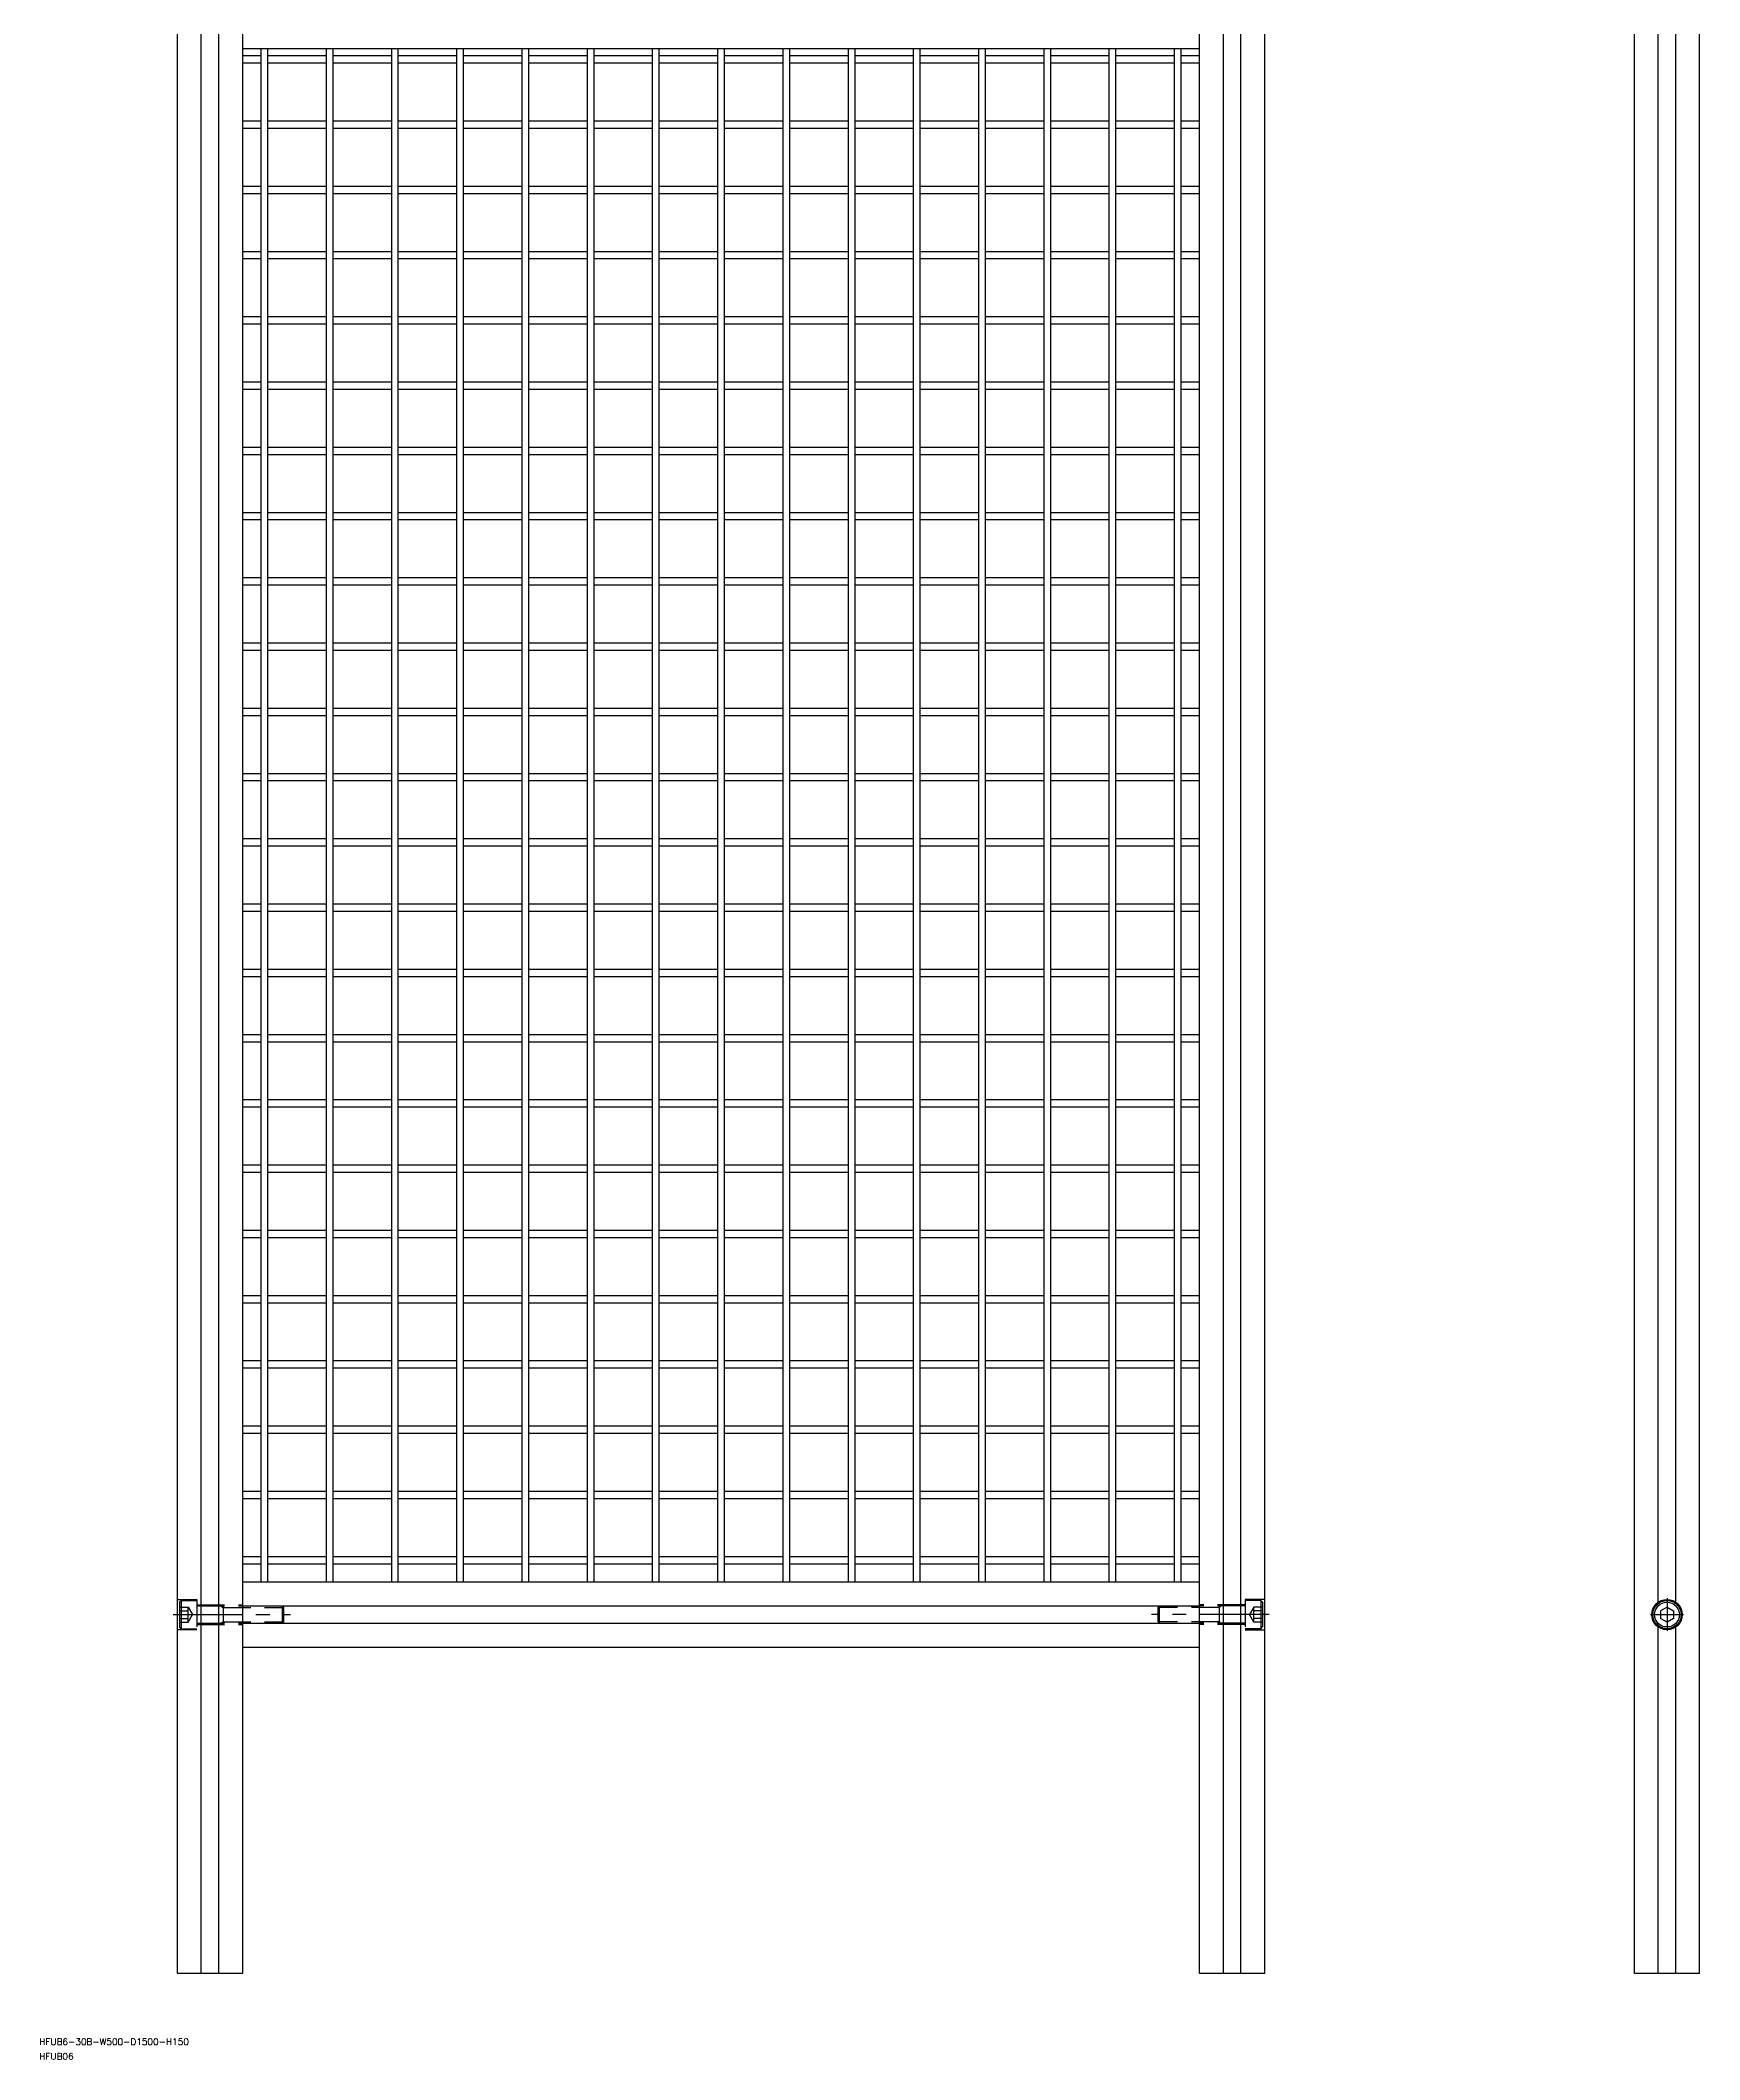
# Model space of a CAD drawing. Extents: x -63 to 700, y -40 to 1650.
# Drawn here: x -63 to 700, y -40 to 889 of the extents above; entities that cross this region are included whole.
import ezdxf

# ---------------------------------------------------------------- set-up
doc = ezdxf.new("R2010")
doc.units = 0
doc.linetypes.add('CENTER', pattern=[50.8, 31.75, -6.35, 6.35, -6.35])
doc.linetypes.add('DASHED', pattern=[19.05, 12.7, -6.35])
doc.layers.get('0').update_dxf_attribs({"linetype": 'CONTINUOUS'})
doc.layers.add('CENTER', color=1, linetype='CENTER')
doc.styles.get("Standard").update_dxf_attribs({"font": 'txt.shx', "height": 3, "bigfont": 'bigfont.shx'})

# ---------------------------------------------------------------- blocks, each defined once
blk = doc.blocks.new('*U2')
at = {"color": 7, "linetype": 'CONTINUOUS'}
blk.add_text('HFUB6-30B-W500-D1500-H150', height=3, dxfattribs=at).set_placement((-63.52, -32.87))
blk = doc.blocks.new('*U3')
at = {"color": 7, "linetype": 'CONTINUOUS'}
blk.add_text('HFUB06', height=3, dxfattribs=at).set_placement((-63.52, -39.6))

msp = doc.modelspace()

# ---------------------------------------------------------------- linework, layer by layer
at = {"color": 7, "linetype": 'CONTINUOUS'}
for p, q in [((0, 0), (0, 1650)), ((11, 0), (11, 1650)), ((19, 0), (19, 1650)), ((30, 1650), (30, 0)), ((470, 0), (470, 1650)), ((481, 0), (481, 1650)), ((489, 0), (489, 1650)), ((500, 0), (500, 1650)), ((670, 0), (670, 1650)), ((700, 0), (700, 1650)), ((30, 915), (30, 885)), ((681, 170.74), (681, 894.26)), ((689, 170.74), (689, 894.26)), ((30, 885), (470, 885)), ((38.4, 885), (38.4, 180)), ((41.6, 180), (41.6, 885)), ((68.4, 885), (68.4, 180)), ((71.6, 180), (71.6, 885)), ((98.4, 885), (98.4, 180)), ((101.6, 180), (101.6, 885)), ((128.4, 885), (128.4, 180)), ((131.6, 180), (131.6, 885)), ((158.4, 885), (158.4, 180)), ((161.6, 180), (161.6, 885)), ((188.4, 885), (188.4, 180)), ((191.6, 180), (191.6, 885)), ((218.4, 885), (218.4, 180)), ((221.6, 180), (221.6, 885)), ((248.4, 885), (248.4, 180)), ((251.6, 180), (251.6, 885)), ((278.4, 885), (278.4, 180)), ((281.6, 180), (281.6, 885)), ((308.4, 885), (308.4, 180)), ((311.6, 180), (311.6, 885)), ((338.4, 885), (338.4, 180)), ((341.6, 180), (341.6, 885)), ((368.4, 885), (368.4, 180)), ((371.6, 180), (371.6, 885)), ((398.4, 885), (398.4, 180)), ((401.6, 180), (401.6, 885)), ((428.4, 885), (428.4, 180)), ((431.6, 180), (431.6, 885)), ((458.4, 885), (458.4, 180)), ((461.6, 180), (461.6, 885)), ((38.4, 881.6), (30, 881.6)), ((30, 881.6), (30, 878.4)), ((30, 878.4), (38.4, 878.4)), ((68.4, 881.6), (41.6, 881.6)), ((41.6, 878.4), (68.4, 878.4)), ((98.4, 881.6), (71.6, 881.6)), ((71.6, 878.4), (98.4, 878.4)), ((128.4, 881.6), (101.6, 881.6)), ((101.6, 878.4), (128.4, 878.4)), ((158.4, 881.6), (131.6, 881.6)), ((131.6, 878.4), (158.4, 878.4)), ((188.4, 881.6), (161.6, 881.6)), ((161.6, 878.4), (188.4, 878.4)), ((218.4, 881.6), (191.6, 881.6)), ((191.6, 878.4), (218.4, 878.4)), ((248.4, 881.6), (221.6, 881.6)), ((221.6, 878.4), (248.4, 878.4)), ((278.4, 881.6), (251.6, 881.6)), ((251.6, 878.4), (278.4, 878.4)), ((308.4, 881.6), (281.6, 881.6)), ((281.6, 878.4), (308.4, 878.4)), ((338.4, 881.6), (311.6, 881.6)), ((311.6, 878.4), (338.4, 878.4)), ((368.4, 881.6), (341.6, 881.6)), ((341.6, 878.4), (368.4, 878.4)), ((398.4, 881.6), (371.6, 881.6)), ((371.6, 878.4), (398.4, 878.4)), ((428.4, 881.6), (401.6, 881.6)), ((401.6, 878.4), (428.4, 878.4)), ((458.4, 881.6), (431.6, 881.6)), ((431.6, 878.4), (458.4, 878.4)), ((470, 881.6), (461.6, 881.6)), ((461.6, 878.4), (470, 878.4)), ((38.4, 851.6), (30, 851.6)), ((30, 851.6), (30, 848.4)), ((30, 848.4), (38.4, 848.4)), ((68.4, 851.6), (41.6, 851.6)), ((41.6, 848.4), (68.4, 848.4)), ((98.4, 851.6), (71.6, 851.6)), ((71.6, 848.4), (98.4, 848.4)), ((128.4, 851.6), (101.6, 851.6)), ((101.6, 848.4), (128.4, 848.4)), ((158.4, 851.6), (131.6, 851.6)), ((131.6, 848.4), (158.4, 848.4)), ((188.4, 851.6), (161.6, 851.6)), ((161.6, 848.4), (188.4, 848.4)), ((218.4, 851.6), (191.6, 851.6)), ((191.6, 848.4), (218.4, 848.4)), ((248.4, 851.6), (221.6, 851.6)), ((221.6, 848.4), (248.4, 848.4)), ((278.4, 851.6), (251.6, 851.6)), ((251.6, 848.4), (278.4, 848.4)), ((308.4, 851.6), (281.6, 851.6)), ((281.6, 848.4), (308.4, 848.4)), ((338.4, 851.6), (311.6, 851.6)), ((311.6, 848.4), (338.4, 848.4)), ((368.4, 851.6), (341.6, 851.6)), ((341.6, 848.4), (368.4, 848.4)), ((398.4, 851.6), (371.6, 851.6)), ((371.6, 848.4), (398.4, 848.4)), ((428.4, 851.6), (401.6, 851.6)), ((401.6, 848.4), (428.4, 848.4)), ((458.4, 851.6), (431.6, 851.6)), ((431.6, 848.4), (458.4, 848.4)), ((470, 851.6), (461.6, 851.6)), ((461.6, 848.4), (470, 848.4)), ((38.4, 821.6), (30, 821.6)), ((30, 821.6), (30, 818.4)), ((30, 818.4), (38.4, 818.4)), ((68.4, 821.6), (41.6, 821.6)), ((41.6, 818.4), (68.4, 818.4)), ((98.4, 821.6), (71.6, 821.6)), ((71.6, 818.4), (98.4, 818.4)), ((128.4, 821.6), (101.6, 821.6)), ((101.6, 818.4), (128.4, 818.4)), ((158.4, 821.6), (131.6, 821.6)), ((131.6, 818.4), (158.4, 818.4)), ((188.4, 821.6), (161.6, 821.6)), ((161.6, 818.4), (188.4, 818.4)), ((218.4, 821.6), (191.6, 821.6)), ((191.6, 818.4), (218.4, 818.4)), ((248.4, 821.6), (221.6, 821.6)), ((221.6, 818.4), (248.4, 818.4)), ((278.4, 821.6), (251.6, 821.6)), ((251.6, 818.4), (278.4, 818.4)), ((308.4, 821.6), (281.6, 821.6)), ((281.6, 818.4), (308.4, 818.4)), ((338.4, 821.6), (311.6, 821.6)), ((311.6, 818.4), (338.4, 818.4)), ((368.4, 821.6), (341.6, 821.6)), ((341.6, 818.4), (368.4, 818.4)), ((398.4, 821.6), (371.6, 821.6)), ((371.6, 818.4), (398.4, 818.4)), ((428.4, 821.6), (401.6, 821.6)), ((401.6, 818.4), (428.4, 818.4)), ((458.4, 821.6), (431.6, 821.6)), ((431.6, 818.4), (458.4, 818.4)), ((470, 821.6), (461.6, 821.6)), ((461.6, 818.4), (470, 818.4)), ((38.4, 791.6), (30, 791.6)), ((30, 791.6), (30, 788.4)), ((68.4, 791.6), (41.6, 791.6)), ((98.4, 791.6), (71.6, 791.6)), ((128.4, 791.6), (101.6, 791.6)), ((158.4, 791.6), (131.6, 791.6)), ((188.4, 791.6), (161.6, 791.6)), ((218.4, 791.6), (191.6, 791.6)), ((248.4, 791.6), (221.6, 791.6)), ((278.4, 791.6), (251.6, 791.6)), ((308.4, 791.6), (281.6, 791.6)), ((338.4, 791.6), (311.6, 791.6)), ((368.4, 791.6), (341.6, 791.6)), ((398.4, 791.6), (371.6, 791.6)), ((428.4, 791.6), (401.6, 791.6)), ((458.4, 791.6), (431.6, 791.6)), ((470, 791.6), (461.6, 791.6)), ((30, 788.4), (38.4, 788.4)), ((41.6, 788.4), (68.4, 788.4)), ((71.6, 788.4), (98.4, 788.4)), ((101.6, 788.4), (128.4, 788.4)), ((131.6, 788.4), (158.4, 788.4)), ((161.6, 788.4), (188.4, 788.4)), ((191.6, 788.4), (218.4, 788.4)), ((221.6, 788.4), (248.4, 788.4)), ((251.6, 788.4), (278.4, 788.4)), ((281.6, 788.4), (308.4, 788.4)), ((311.6, 788.4), (338.4, 788.4)), ((341.6, 788.4), (368.4, 788.4)), ((371.6, 788.4), (398.4, 788.4)), ((401.6, 788.4), (428.4, 788.4)), ((431.6, 788.4), (458.4, 788.4)), ((461.6, 788.4), (470, 788.4)), ((38.4, 761.6), (30, 761.6)), ((30, 761.6), (30, 758.4)), ((68.4, 761.6), (41.6, 761.6)), ((98.4, 761.6), (71.6, 761.6)), ((128.4, 761.6), (101.6, 761.6)), ((158.4, 761.6), (131.6, 761.6)), ((188.4, 761.6), (161.6, 761.6)), ((218.4, 761.6), (191.6, 761.6)), ((248.4, 761.6), (221.6, 761.6)), ((278.4, 761.6), (251.6, 761.6)), ((308.4, 761.6), (281.6, 761.6)), ((338.4, 761.6), (311.6, 761.6)), ((368.4, 761.6), (341.6, 761.6)), ((398.4, 761.6), (371.6, 761.6)), ((428.4, 761.6), (401.6, 761.6)), ((458.4, 761.6), (431.6, 761.6)), ((470, 761.6), (461.6, 761.6)), ((30, 758.4), (38.4, 758.4)), ((41.6, 758.4), (68.4, 758.4)), ((71.6, 758.4), (98.4, 758.4)), ((101.6, 758.4), (128.4, 758.4)), ((131.6, 758.4), (158.4, 758.4)), ((161.6, 758.4), (188.4, 758.4)), ((191.6, 758.4), (218.4, 758.4)), ((221.6, 758.4), (248.4, 758.4)), ((251.6, 758.4), (278.4, 758.4)), ((281.6, 758.4), (308.4, 758.4)), ((311.6, 758.4), (338.4, 758.4)), ((341.6, 758.4), (368.4, 758.4)), ((371.6, 758.4), (398.4, 758.4)), ((401.6, 758.4), (428.4, 758.4)), ((431.6, 758.4), (458.4, 758.4)), ((461.6, 758.4), (470, 758.4)), ((38.4, 731.6), (30, 731.6)), ((30, 731.6), (30, 728.4)), ((30, 728.4), (38.4, 728.4)), ((68.4, 731.6), (41.6, 731.6)), ((41.6, 728.4), (68.4, 728.4)), ((98.4, 731.6), (71.6, 731.6)), ((71.6, 728.4), (98.4, 728.4)), ((128.4, 731.6), (101.6, 731.6)), ((101.6, 728.4), (128.4, 728.4)), ((158.4, 731.6), (131.6, 731.6)), ((131.6, 728.4), (158.4, 728.4)), ((188.4, 731.6), (161.6, 731.6)), ((161.6, 728.4), (188.4, 728.4)), ((218.4, 731.6), (191.6, 731.6)), ((191.6, 728.4), (218.4, 728.4)), ((248.4, 731.6), (221.6, 731.6)), ((221.6, 728.4), (248.4, 728.4)), ((278.4, 731.6), (251.6, 731.6)), ((251.6, 728.4), (278.4, 728.4)), ((308.4, 731.6), (281.6, 731.6)), ((281.6, 728.4), (308.4, 728.4)), ((338.4, 731.6), (311.6, 731.6)), ((311.6, 728.4), (338.4, 728.4)), ((368.4, 731.6), (341.6, 731.6)), ((341.6, 728.4), (368.4, 728.4)), ((398.4, 731.6), (371.6, 731.6)), ((371.6, 728.4), (398.4, 728.4)), ((428.4, 731.6), (401.6, 731.6)), ((401.6, 728.4), (428.4, 728.4)), ((458.4, 731.6), (431.6, 731.6)), ((431.6, 728.4), (458.4, 728.4)), ((470, 731.6), (461.6, 731.6)), ((461.6, 728.4), (470, 728.4)), ((38.4, 701.6), (30, 701.6)), ((30, 701.6), (30, 698.4)), ((30, 698.4), (38.4, 698.4)), ((68.4, 701.6), (41.6, 701.6)), ((41.6, 698.4), (68.4, 698.4)), ((98.4, 701.6), (71.6, 701.6)), ((71.6, 698.4), (98.4, 698.4)), ((128.4, 701.6), (101.6, 701.6)), ((101.6, 698.4), (128.4, 698.4)), ((158.4, 701.6), (131.6, 701.6)), ((131.6, 698.4), (158.4, 698.4)), ((188.4, 701.6), (161.6, 701.6)), ((161.6, 698.4), (188.4, 698.4)), ((218.4, 701.6), (191.6, 701.6)), ((191.6, 698.4), (218.4, 698.4)), ((248.4, 701.6), (221.6, 701.6)), ((221.6, 698.4), (248.4, 698.4)), ((278.4, 701.6), (251.6, 701.6)), ((251.6, 698.4), (278.4, 698.4)), ((308.4, 701.6), (281.6, 701.6)), ((281.6, 698.4), (308.4, 698.4)), ((338.4, 701.6), (311.6, 701.6)), ((311.6, 698.4), (338.4, 698.4)), ((368.4, 701.6), (341.6, 701.6)), ((341.6, 698.4), (368.4, 698.4)), ((398.4, 701.6), (371.6, 701.6)), ((371.6, 698.4), (398.4, 698.4)), ((428.4, 701.6), (401.6, 701.6)), ((401.6, 698.4), (428.4, 698.4)), ((458.4, 701.6), (431.6, 701.6)), ((431.6, 698.4), (458.4, 698.4)), ((470, 701.6), (461.6, 701.6)), ((461.6, 698.4), (470, 698.4)), ((38.4, 671.6), (30, 671.6)), ((30, 671.6), (30, 668.4)), ((68.4, 671.6), (41.6, 671.6)), ((98.4, 671.6), (71.6, 671.6)), ((128.4, 671.6), (101.6, 671.6)), ((158.4, 671.6), (131.6, 671.6)), ((188.4, 671.6), (161.6, 671.6)), ((218.4, 671.6), (191.6, 671.6)), ((248.4, 671.6), (221.6, 671.6)), ((278.4, 671.6), (251.6, 671.6)), ((308.4, 671.6), (281.6, 671.6)), ((338.4, 671.6), (311.6, 671.6)), ((368.4, 671.6), (341.6, 671.6)), ((398.4, 671.6), (371.6, 671.6)), ((428.4, 671.6), (401.6, 671.6)), ((458.4, 671.6), (431.6, 671.6)), ((470, 671.6), (461.6, 671.6)), ((30, 668.4), (38.4, 668.4)), ((41.6, 668.4), (68.4, 668.4)), ((71.6, 668.4), (98.4, 668.4)), ((101.6, 668.4), (128.4, 668.4)), ((131.6, 668.4), (158.4, 668.4)), ((161.6, 668.4), (188.4, 668.4)), ((191.6, 668.4), (218.4, 668.4)), ((221.6, 668.4), (248.4, 668.4)), ((251.6, 668.4), (278.4, 668.4)), ((281.6, 668.4), (308.4, 668.4)), ((311.6, 668.4), (338.4, 668.4)), ((341.6, 668.4), (368.4, 668.4)), ((371.6, 668.4), (398.4, 668.4)), ((401.6, 668.4), (428.4, 668.4)), ((431.6, 668.4), (458.4, 668.4)), ((461.6, 668.4), (470, 668.4)), ((38.4, 641.6), (30, 641.6)), ((30, 641.6), (30, 638.4)), ((68.4, 641.6), (41.6, 641.6)), ((98.4, 641.6), (71.6, 641.6)), ((128.4, 641.6), (101.6, 641.6)), ((158.4, 641.6), (131.6, 641.6)), ((188.4, 641.6), (161.6, 641.6)), ((218.4, 641.6), (191.6, 641.6)), ((248.4, 641.6), (221.6, 641.6)), ((278.4, 641.6), (251.6, 641.6)), ((308.4, 641.6), (281.6, 641.6)), ((338.4, 641.6), (311.6, 641.6)), ((368.4, 641.6), (341.6, 641.6)), ((398.4, 641.6), (371.6, 641.6)), ((428.4, 641.6), (401.6, 641.6)), ((458.4, 641.6), (431.6, 641.6)), ((470, 641.6), (461.6, 641.6)), ((30, 638.4), (38.4, 638.4)), ((41.6, 638.4), (68.4, 638.4)), ((71.6, 638.4), (98.4, 638.4)), ((101.6, 638.4), (128.4, 638.4)), ((131.6, 638.4), (158.4, 638.4)), ((161.6, 638.4), (188.4, 638.4)), ((191.6, 638.4), (218.4, 638.4)), ((221.6, 638.4), (248.4, 638.4)), ((251.6, 638.4), (278.4, 638.4)), ((281.6, 638.4), (308.4, 638.4)), ((311.6, 638.4), (338.4, 638.4)), ((341.6, 638.4), (368.4, 638.4)), ((371.6, 638.4), (398.4, 638.4)), ((401.6, 638.4), (428.4, 638.4)), ((431.6, 638.4), (458.4, 638.4)), ((461.6, 638.4), (470, 638.4)), ((38.4, 611.6), (30, 611.6)), ((30, 611.6), (30, 608.4)), ((30, 608.4), (38.4, 608.4)), ((68.4, 611.6), (41.6, 611.6)), ((41.6, 608.4), (68.4, 608.4)), ((98.4, 611.6), (71.6, 611.6)), ((71.6, 608.4), (98.4, 608.4)), ((128.4, 611.6), (101.6, 611.6)), ((101.6, 608.4), (128.4, 608.4)), ((158.4, 611.6), (131.6, 611.6)), ((131.6, 608.4), (158.4, 608.4)), ((188.4, 611.6), (161.6, 611.6)), ((161.6, 608.4), (188.4, 608.4)), ((218.4, 611.6), (191.6, 611.6)), ((191.6, 608.4), (218.4, 608.4)), ((248.4, 611.6), (221.6, 611.6)), ((221.6, 608.4), (248.4, 608.4)), ((278.4, 611.6), (251.6, 611.6)), ((251.6, 608.4), (278.4, 608.4)), ((308.4, 611.6), (281.6, 611.6)), ((281.6, 608.4), (308.4, 608.4)), ((338.4, 611.6), (311.6, 611.6)), ((311.6, 608.4), (338.4, 608.4)), ((368.4, 611.6), (341.6, 611.6)), ((341.6, 608.4), (368.4, 608.4)), ((398.4, 611.6), (371.6, 611.6)), ((371.6, 608.4), (398.4, 608.4)), ((428.4, 611.6), (401.6, 611.6)), ((401.6, 608.4), (428.4, 608.4)), ((458.4, 611.6), (431.6, 611.6)), ((431.6, 608.4), (458.4, 608.4)), ((470, 611.6), (461.6, 611.6)), ((461.6, 608.4), (470, 608.4)), ((38.4, 581.6), (30, 581.6)), ((30, 581.6), (30, 578.4)), ((30, 578.4), (38.4, 578.4)), ((68.4, 581.6), (41.6, 581.6)), ((41.6, 578.4), (68.4, 578.4)), ((98.4, 581.6), (71.6, 581.6)), ((71.6, 578.4), (98.4, 578.4)), ((128.4, 581.6), (101.6, 581.6)), ((101.6, 578.4), (128.4, 578.4)), ((158.4, 581.6), (131.6, 581.6)), ((131.6, 578.4), (158.4, 578.4)), ((188.4, 581.6), (161.6, 581.6)), ((161.6, 578.4), (188.4, 578.4)), ((218.4, 581.6), (191.6, 581.6)), ((191.6, 578.4), (218.4, 578.4)), ((248.4, 581.6), (221.6, 581.6)), ((221.6, 578.4), (248.4, 578.4)), ((278.4, 581.6), (251.6, 581.6)), ((251.6, 578.4), (278.4, 578.4)), ((308.4, 581.6), (281.6, 581.6)), ((281.6, 578.4), (308.4, 578.4)), ((338.4, 581.6), (311.6, 581.6)), ((311.6, 578.4), (338.4, 578.4)), ((368.4, 581.6), (341.6, 581.6)), ((341.6, 578.4), (368.4, 578.4)), ((398.4, 581.6), (371.6, 581.6)), ((371.6, 578.4), (398.4, 578.4)), ((428.4, 581.6), (401.6, 581.6)), ((401.6, 578.4), (428.4, 578.4)), ((458.4, 581.6), (431.6, 581.6)), ((431.6, 578.4), (458.4, 578.4)), ((470, 581.6), (461.6, 581.6)), ((461.6, 578.4), (470, 578.4)), ((38.4, 551.6), (30, 551.6)), ((30, 551.6), (30, 548.4)), ((30, 548.4), (38.4, 548.4)), ((68.4, 551.6), (41.6, 551.6)), ((41.6, 548.4), (68.4, 548.4)), ((98.4, 551.6), (71.6, 551.6)), ((71.6, 548.4), (98.4, 548.4)), ((128.4, 551.6), (101.6, 551.6)), ((101.6, 548.4), (128.4, 548.4)), ((158.4, 551.6), (131.6, 551.6)), ((131.6, 548.4), (158.4, 548.4)), ((188.4, 551.6), (161.6, 551.6)), ((161.6, 548.4), (188.4, 548.4)), ((218.4, 551.6), (191.6, 551.6)), ((191.6, 548.4), (218.4, 548.4)), ((248.4, 551.6), (221.6, 551.6)), ((221.6, 548.4), (248.4, 548.4)), ((278.4, 551.6), (251.6, 551.6)), ((251.6, 548.4), (278.4, 548.4)), ((308.4, 551.6), (281.6, 551.6)), ((281.6, 548.4), (308.4, 548.4)), ((338.4, 551.6), (311.6, 551.6)), ((311.6, 548.4), (338.4, 548.4)), ((368.4, 551.6), (341.6, 551.6)), ((341.6, 548.4), (368.4, 548.4)), ((398.4, 551.6), (371.6, 551.6)), ((371.6, 548.4), (398.4, 548.4)), ((428.4, 551.6), (401.6, 551.6)), ((401.6, 548.4), (428.4, 548.4)), ((458.4, 551.6), (431.6, 551.6)), ((431.6, 548.4), (458.4, 548.4)), ((470, 551.6), (461.6, 551.6)), ((461.6, 548.4), (470, 548.4)), ((38.4, 521.6), (30, 521.6)), ((30, 521.6), (30, 518.4)), ((68.4, 521.6), (41.6, 521.6)), ((98.4, 521.6), (71.6, 521.6)), ((128.4, 521.6), (101.6, 521.6)), ((158.4, 521.6), (131.6, 521.6)), ((188.4, 521.6), (161.6, 521.6)), ((218.4, 521.6), (191.6, 521.6)), ((248.4, 521.6), (221.6, 521.6)), ((278.4, 521.6), (251.6, 521.6)), ((308.4, 521.6), (281.6, 521.6)), ((338.4, 521.6), (311.6, 521.6)), ((368.4, 521.6), (341.6, 521.6)), ((398.4, 521.6), (371.6, 521.6)), ((428.4, 521.6), (401.6, 521.6)), ((458.4, 521.6), (431.6, 521.6)), ((470, 521.6), (461.6, 521.6)), ((30, 518.4), (38.4, 518.4)), ((41.6, 518.4), (68.4, 518.4)), ((71.6, 518.4), (98.4, 518.4)), ((101.6, 518.4), (128.4, 518.4)), ((131.6, 518.4), (158.4, 518.4)), ((161.6, 518.4), (188.4, 518.4)), ((191.6, 518.4), (218.4, 518.4)), ((221.6, 518.4), (248.4, 518.4)), ((251.6, 518.4), (278.4, 518.4)), ((281.6, 518.4), (308.4, 518.4)), ((311.6, 518.4), (338.4, 518.4)), ((341.6, 518.4), (368.4, 518.4)), ((371.6, 518.4), (398.4, 518.4)), ((401.6, 518.4), (428.4, 518.4)), ((431.6, 518.4), (458.4, 518.4)), ((461.6, 518.4), (470, 518.4)), ((38.4, 491.6), (30, 491.6)), ((30, 491.6), (30, 488.4)), ((30, 488.4), (38.4, 488.4)), ((68.4, 491.6), (41.6, 491.6)), ((41.6, 488.4), (68.4, 488.4)), ((98.4, 491.6), (71.6, 491.6)), ((71.6, 488.4), (98.4, 488.4)), ((128.4, 491.6), (101.6, 491.6)), ((101.6, 488.4), (128.4, 488.4)), ((158.4, 491.6), (131.6, 491.6)), ((131.6, 488.4), (158.4, 488.4)), ((188.4, 491.6), (161.6, 491.6)), ((161.6, 488.4), (188.4, 488.4)), ((218.4, 491.6), (191.6, 491.6)), ((191.6, 488.4), (218.4, 488.4)), ((248.4, 491.6), (221.6, 491.6)), ((221.6, 488.4), (248.4, 488.4)), ((278.4, 491.6), (251.6, 491.6)), ((251.6, 488.4), (278.4, 488.4)), ((308.4, 491.6), (281.6, 491.6)), ((281.6, 488.4), (308.4, 488.4)), ((338.4, 491.6), (311.6, 491.6)), ((311.6, 488.4), (338.4, 488.4)), ((368.4, 491.6), (341.6, 491.6)), ((341.6, 488.4), (368.4, 488.4)), ((398.4, 491.6), (371.6, 491.6)), ((371.6, 488.4), (398.4, 488.4)), ((428.4, 491.6), (401.6, 491.6)), ((401.6, 488.4), (428.4, 488.4)), ((458.4, 491.6), (431.6, 491.6)), ((431.6, 488.4), (458.4, 488.4)), ((470, 491.6), (461.6, 491.6)), ((461.6, 488.4), (470, 488.4)), ((38.4, 461.6), (30, 461.6)), ((30, 461.6), (30, 458.4)), ((30, 458.4), (38.4, 458.4)), ((68.4, 461.6), (41.6, 461.6)), ((41.6, 458.4), (68.4, 458.4)), ((98.4, 461.6), (71.6, 461.6)), ((71.6, 458.4), (98.4, 458.4)), ((128.4, 461.6), (101.6, 461.6)), ((101.6, 458.4), (128.4, 458.4)), ((158.4, 461.6), (131.6, 461.6)), ((131.6, 458.4), (158.4, 458.4)), ((188.4, 461.6), (161.6, 461.6)), ((161.6, 458.4), (188.4, 458.4)), ((218.4, 461.6), (191.6, 461.6)), ((191.6, 458.4), (218.4, 458.4)), ((248.4, 461.6), (221.6, 461.6)), ((221.6, 458.4), (248.4, 458.4)), ((278.4, 461.6), (251.6, 461.6)), ((251.6, 458.4), (278.4, 458.4)), ((308.4, 461.6), (281.6, 461.6)), ((281.6, 458.4), (308.4, 458.4)), ((338.4, 461.6), (311.6, 461.6)), ((311.6, 458.4), (338.4, 458.4)), ((368.4, 461.6), (341.6, 461.6)), ((341.6, 458.4), (368.4, 458.4)), ((398.4, 461.6), (371.6, 461.6)), ((371.6, 458.4), (398.4, 458.4)), ((428.4, 461.6), (401.6, 461.6)), ((401.6, 458.4), (428.4, 458.4)), ((458.4, 461.6), (431.6, 461.6)), ((431.6, 458.4), (458.4, 458.4)), ((470, 461.6), (461.6, 461.6)), ((461.6, 458.4), (470, 458.4)), ((38.4, 431.6), (30, 431.6)), ((30, 431.6), (30, 428.4)), ((30, 428.4), (38.4, 428.4)), ((68.4, 431.6), (41.6, 431.6)), ((41.6, 428.4), (68.4, 428.4)), ((98.4, 431.6), (71.6, 431.6)), ((71.6, 428.4), (98.4, 428.4)), ((128.4, 431.6), (101.6, 431.6)), ((101.6, 428.4), (128.4, 428.4)), ((158.4, 431.6), (131.6, 431.6)), ((131.6, 428.4), (158.4, 428.4)), ((188.4, 431.6), (161.6, 431.6)), ((161.6, 428.4), (188.4, 428.4)), ((218.4, 431.6), (191.6, 431.6)), ((191.6, 428.4), (218.4, 428.4)), ((248.4, 431.6), (221.6, 431.6)), ((221.6, 428.4), (248.4, 428.4)), ((278.4, 431.6), (251.6, 431.6)), ((251.6, 428.4), (278.4, 428.4)), ((308.4, 431.6), (281.6, 431.6)), ((281.6, 428.4), (308.4, 428.4)), ((338.4, 431.6), (311.6, 431.6)), ((311.6, 428.4), (338.4, 428.4)), ((368.4, 431.6), (341.6, 431.6)), ((341.6, 428.4), (368.4, 428.4)), ((398.4, 431.6), (371.6, 431.6)), ((371.6, 428.4), (398.4, 428.4)), ((428.4, 431.6), (401.6, 431.6)), ((401.6, 428.4), (428.4, 428.4)), ((458.4, 431.6), (431.6, 431.6)), ((431.6, 428.4), (458.4, 428.4)), ((470, 431.6), (461.6, 431.6)), ((461.6, 428.4), (470, 428.4)), ((38.4, 401.6), (30, 401.6)), ((30, 401.6), (30, 398.4)), ((68.4, 401.6), (41.6, 401.6)), ((98.4, 401.6), (71.6, 401.6)), ((128.4, 401.6), (101.6, 401.6)), ((158.4, 401.6), (131.6, 401.6)), ((188.4, 401.6), (161.6, 401.6)), ((218.4, 401.6), (191.6, 401.6)), ((248.4, 401.6), (221.6, 401.6)), ((278.4, 401.6), (251.6, 401.6)), ((308.4, 401.6), (281.6, 401.6)), ((338.4, 401.6), (311.6, 401.6)), ((368.4, 401.6), (341.6, 401.6)), ((398.4, 401.6), (371.6, 401.6)), ((428.4, 401.6), (401.6, 401.6)), ((458.4, 401.6), (431.6, 401.6)), ((470, 401.6), (461.6, 401.6)), ((30, 398.4), (38.4, 398.4)), ((41.6, 398.4), (68.4, 398.4)), ((71.6, 398.4), (98.4, 398.4)), ((101.6, 398.4), (128.4, 398.4)), ((131.6, 398.4), (158.4, 398.4)), ((161.6, 398.4), (188.4, 398.4)), ((191.6, 398.4), (218.4, 398.4)), ((221.6, 398.4), (248.4, 398.4)), ((251.6, 398.4), (278.4, 398.4)), ((281.6, 398.4), (308.4, 398.4)), ((311.6, 398.4), (338.4, 398.4)), ((341.6, 398.4), (368.4, 398.4)), ((371.6, 398.4), (398.4, 398.4)), ((401.6, 398.4), (428.4, 398.4)), ((431.6, 398.4), (458.4, 398.4)), ((461.6, 398.4), (470, 398.4)), ((38.4, 371.6), (30, 371.6)), ((30, 371.6), (30, 368.4)), ((68.4, 371.6), (41.6, 371.6)), ((98.4, 371.6), (71.6, 371.6)), ((128.4, 371.6), (101.6, 371.6)), ((158.4, 371.6), (131.6, 371.6)), ((188.4, 371.6), (161.6, 371.6)), ((218.4, 371.6), (191.6, 371.6)), ((248.4, 371.6), (221.6, 371.6)), ((278.4, 371.6), (251.6, 371.6)), ((308.4, 371.6), (281.6, 371.6)), ((338.4, 371.6), (311.6, 371.6)), ((368.4, 371.6), (341.6, 371.6)), ((398.4, 371.6), (371.6, 371.6)), ((428.4, 371.6), (401.6, 371.6)), ((458.4, 371.6), (431.6, 371.6)), ((470, 371.6), (461.6, 371.6)), ((30, 368.4), (38.4, 368.4)), ((41.6, 368.4), (68.4, 368.4)), ((71.6, 368.4), (98.4, 368.4)), ((101.6, 368.4), (128.4, 368.4)), ((131.6, 368.4), (158.4, 368.4)), ((161.6, 368.4), (188.4, 368.4)), ((191.6, 368.4), (218.4, 368.4)), ((221.6, 368.4), (248.4, 368.4)), ((251.6, 368.4), (278.4, 368.4)), ((281.6, 368.4), (308.4, 368.4)), ((311.6, 368.4), (338.4, 368.4)), ((341.6, 368.4), (368.4, 368.4)), ((371.6, 368.4), (398.4, 368.4)), ((401.6, 368.4), (428.4, 368.4)), ((431.6, 368.4), (458.4, 368.4)), ((461.6, 368.4), (470, 368.4)), ((38.4, 341.6), (30, 341.6)), ((30, 341.6), (30, 338.4)), ((30, 338.4), (38.4, 338.4)), ((68.4, 341.6), (41.6, 341.6)), ((41.6, 338.4), (68.4, 338.4)), ((98.4, 341.6), (71.6, 341.6)), ((71.6, 338.4), (98.4, 338.4)), ((128.4, 341.6), (101.6, 341.6)), ((101.6, 338.4), (128.4, 338.4)), ((158.4, 341.6), (131.6, 341.6)), ((131.6, 338.4), (158.4, 338.4)), ((188.4, 341.6), (161.6, 341.6)), ((161.6, 338.4), (188.4, 338.4)), ((218.4, 341.6), (191.6, 341.6)), ((191.6, 338.4), (218.4, 338.4)), ((248.4, 341.6), (221.6, 341.6)), ((221.6, 338.4), (248.4, 338.4)), ((278.4, 341.6), (251.6, 341.6)), ((251.6, 338.4), (278.4, 338.4)), ((308.4, 341.6), (281.6, 341.6)), ((281.6, 338.4), (308.4, 338.4)), ((338.4, 341.6), (311.6, 341.6)), ((311.6, 338.4), (338.4, 338.4)), ((368.4, 341.6), (341.6, 341.6)), ((341.6, 338.4), (368.4, 338.4)), ((398.4, 341.6), (371.6, 341.6)), ((371.6, 338.4), (398.4, 338.4)), ((428.4, 341.6), (401.6, 341.6)), ((401.6, 338.4), (428.4, 338.4)), ((458.4, 341.6), (431.6, 341.6)), ((431.6, 338.4), (458.4, 338.4)), ((470, 341.6), (461.6, 341.6)), ((461.6, 338.4), (470, 338.4)), ((38.4, 311.6), (30, 311.6)), ((30, 311.6), (30, 308.4)), ((30, 308.4), (38.4, 308.4)), ((68.4, 311.6), (41.6, 311.6)), ((41.6, 308.4), (68.4, 308.4)), ((98.4, 311.6), (71.6, 311.6)), ((71.6, 308.4), (98.4, 308.4)), ((128.4, 311.6), (101.6, 311.6)), ((101.6, 308.4), (128.4, 308.4)), ((158.4, 311.6), (131.6, 311.6)), ((131.6, 308.4), (158.4, 308.4)), ((188.4, 311.6), (161.6, 311.6)), ((161.6, 308.4), (188.4, 308.4)), ((218.4, 311.6), (191.6, 311.6)), ((191.6, 308.4), (218.4, 308.4)), ((248.4, 311.6), (221.6, 311.6)), ((221.6, 308.4), (248.4, 308.4)), ((278.4, 311.6), (251.6, 311.6)), ((251.6, 308.4), (278.4, 308.4)), ((308.4, 311.6), (281.6, 311.6)), ((281.6, 308.4), (308.4, 308.4)), ((338.4, 311.6), (311.6, 311.6)), ((311.6, 308.4), (338.4, 308.4)), ((368.4, 311.6), (341.6, 311.6)), ((341.6, 308.4), (368.4, 308.4)), ((398.4, 311.6), (371.6, 311.6)), ((371.6, 308.4), (398.4, 308.4)), ((428.4, 311.6), (401.6, 311.6)), ((401.6, 308.4), (428.4, 308.4)), ((458.4, 311.6), (431.6, 311.6)), ((431.6, 308.4), (458.4, 308.4)), ((470, 311.6), (461.6, 311.6)), ((461.6, 308.4), (470, 308.4)), ((38.4, 281.6), (30, 281.6)), ((30, 281.6), (30, 278.4)), ((68.4, 281.6), (41.6, 281.6)), ((98.4, 281.6), (71.6, 281.6)), ((128.4, 281.6), (101.6, 281.6)), ((158.4, 281.6), (131.6, 281.6)), ((188.4, 281.6), (161.6, 281.6)), ((218.4, 281.6), (191.6, 281.6)), ((248.4, 281.6), (221.6, 281.6)), ((278.4, 281.6), (251.6, 281.6)), ((308.4, 281.6), (281.6, 281.6)), ((338.4, 281.6), (311.6, 281.6)), ((368.4, 281.6), (341.6, 281.6)), ((398.4, 281.6), (371.6, 281.6)), ((428.4, 281.6), (401.6, 281.6)), ((458.4, 281.6), (431.6, 281.6)), ((470, 281.6), (461.6, 281.6)), ((30, 278.4), (38.4, 278.4)), ((41.6, 278.4), (68.4, 278.4)), ((71.6, 278.4), (98.4, 278.4)), ((101.6, 278.4), (128.4, 278.4)), ((131.6, 278.4), (158.4, 278.4)), ((161.6, 278.4), (188.4, 278.4)), ((191.6, 278.4), (218.4, 278.4)), ((221.6, 278.4), (248.4, 278.4)), ((251.6, 278.4), (278.4, 278.4)), ((281.6, 278.4), (308.4, 278.4)), ((311.6, 278.4), (338.4, 278.4)), ((341.6, 278.4), (368.4, 278.4)), ((371.6, 278.4), (398.4, 278.4)), ((401.6, 278.4), (428.4, 278.4)), ((431.6, 278.4), (458.4, 278.4)), ((461.6, 278.4), (470, 278.4)), ((38.4, 251.6), (30, 251.6)), ((30, 251.6), (30, 248.4)), ((68.4, 251.6), (41.6, 251.6)), ((98.4, 251.6), (71.6, 251.6)), ((128.4, 251.6), (101.6, 251.6)), ((158.4, 251.6), (131.6, 251.6)), ((188.4, 251.6), (161.6, 251.6)), ((218.4, 251.6), (191.6, 251.6)), ((248.4, 251.6), (221.6, 251.6)), ((278.4, 251.6), (251.6, 251.6)), ((308.4, 251.6), (281.6, 251.6)), ((338.4, 251.6), (311.6, 251.6)), ((368.4, 251.6), (341.6, 251.6)), ((398.4, 251.6), (371.6, 251.6)), ((428.4, 251.6), (401.6, 251.6)), ((458.4, 251.6), (431.6, 251.6)), ((470, 251.6), (461.6, 251.6)), ((30, 248.4), (38.4, 248.4)), ((41.6, 248.4), (68.4, 248.4)), ((71.6, 248.4), (98.4, 248.4)), ((101.6, 248.4), (128.4, 248.4)), ((131.6, 248.4), (158.4, 248.4)), ((161.6, 248.4), (188.4, 248.4)), ((191.6, 248.4), (218.4, 248.4)), ((221.6, 248.4), (248.4, 248.4)), ((251.6, 248.4), (278.4, 248.4)), ((281.6, 248.4), (308.4, 248.4)), ((311.6, 248.4), (338.4, 248.4)), ((341.6, 248.4), (368.4, 248.4)), ((371.6, 248.4), (398.4, 248.4)), ((401.6, 248.4), (428.4, 248.4)), ((431.6, 248.4), (458.4, 248.4)), ((461.6, 248.4), (470, 248.4)), ((38.4, 221.6), (30, 221.6)), ((30, 221.6), (30, 218.4)), ((30, 218.4), (38.4, 218.4)), ((68.4, 221.6), (41.6, 221.6)), ((41.6, 218.4), (68.4, 218.4)), ((98.4, 221.6), (71.6, 221.6)), ((71.6, 218.4), (98.4, 218.4)), ((128.4, 221.6), (101.6, 221.6)), ((101.6, 218.4), (128.4, 218.4)), ((158.4, 221.6), (131.6, 221.6)), ((131.6, 218.4), (158.4, 218.4)), ((188.4, 221.6), (161.6, 221.6)), ((161.6, 218.4), (188.4, 218.4)), ((218.4, 221.6), (191.6, 221.6)), ((191.6, 218.4), (218.4, 218.4)), ((248.4, 221.6), (221.6, 221.6)), ((221.6, 218.4), (248.4, 218.4)), ((278.4, 221.6), (251.6, 221.6)), ((251.6, 218.4), (278.4, 218.4)), ((308.4, 221.6), (281.6, 221.6)), ((281.6, 218.4), (308.4, 218.4)), ((338.4, 221.6), (311.6, 221.6)), ((311.6, 218.4), (338.4, 218.4)), ((368.4, 221.6), (341.6, 221.6)), ((341.6, 218.4), (368.4, 218.4)), ((398.4, 221.6), (371.6, 221.6)), ((371.6, 218.4), (398.4, 218.4)), ((428.4, 221.6), (401.6, 221.6)), ((401.6, 218.4), (428.4, 218.4)), ((458.4, 221.6), (431.6, 221.6)), ((431.6, 218.4), (458.4, 218.4)), ((470, 221.6), (461.6, 221.6)), ((461.6, 218.4), (470, 218.4)), ((38.4, 191.6), (30, 191.6)), ((30, 191.6), (30, 188.4)), ((30, 188.4), (38.4, 188.4)), ((68.4, 191.6), (41.6, 191.6)), ((41.6, 188.4), (68.4, 188.4)), ((98.4, 191.6), (71.6, 191.6)), ((71.6, 188.4), (98.4, 188.4)), ((128.4, 191.6), (101.6, 191.6)), ((101.6, 188.4), (128.4, 188.4)), ((158.4, 191.6), (131.6, 191.6)), ((131.6, 188.4), (158.4, 188.4)), ((188.4, 191.6), (161.6, 191.6)), ((161.6, 188.4), (188.4, 188.4)), ((218.4, 191.6), (191.6, 191.6)), ((191.6, 188.4), (218.4, 188.4)), ((248.4, 191.6), (221.6, 191.6)), ((221.6, 188.4), (248.4, 188.4)), ((278.4, 191.6), (251.6, 191.6)), ((251.6, 188.4), (278.4, 188.4)), ((308.4, 191.6), (281.6, 191.6)), ((281.6, 188.4), (308.4, 188.4)), ((338.4, 191.6), (311.6, 191.6)), ((311.6, 188.4), (338.4, 188.4)), ((368.4, 191.6), (341.6, 191.6)), ((341.6, 188.4), (368.4, 188.4)), ((398.4, 191.6), (371.6, 191.6)), ((371.6, 188.4), (398.4, 188.4)), ((428.4, 191.6), (401.6, 191.6)), ((401.6, 188.4), (428.4, 188.4)), ((458.4, 191.6), (431.6, 191.6)), ((431.6, 188.4), (458.4, 188.4)), ((470, 191.6), (461.6, 191.6)), ((461.6, 188.4), (470, 188.4)), ((30, 180), (470, 180)), ((38.4, 180), (41.6, 180)), ((68.4, 180), (71.6, 180)), ((98.4, 180), (101.6, 180)), ((128.4, 180), (131.6, 180)), ((158.4, 180), (161.6, 180)), ((188.4, 180), (191.6, 180)), ((218.4, 180), (221.6, 180)), ((248.4, 180), (251.6, 180)), ((278.4, 180), (281.6, 180)), ((308.4, 180), (311.6, 180)), ((30, 169), (470, 169)), ((685, 168.46), (682, 166.73)), ((685, 168.46), (688, 166.73)), ((30, 161), (470, 161)), ((681, 0), (681, 159.26)), ((682, 166.73), (682, 163.27)), ((685, 161.54), (682, 163.27)), ((688, 163.27), (685, 161.54)), ((688, 166.73), (688, 163.27)), ((689, 0), (689, 159.26)), ((30, 150), (470, 150)), ((30, 0), (0, 0)), ((500, 0), (470, 0)), ((700, 0), (670, 0))]:
    msp.add_line(p, q, dxfattribs=at)
at = {"color": 3, "linetype": 'DASHED'}
for p, q in [((0, 172), (9, 172)), ((1.8, 171.5), (1, 170.7)), ((1, 170.7), (1, 159.3)), ((1, 168.46), (5, 168.46)), ((1.8, 171.5), (9, 171.5)), ((1.8, 171.5), (1.8, 158.5)), ((5, 168.46), (7, 165)), ((5, 161.54), (5, 168.46)), ((9, 172), (9, 158)), ((9, 169.5), (30, 169.5)), ((9, 169), (30, 169)), ((19.83, 169), (21, 168.32)), ((21, 169), (21, 161)), ((21, 168.32), (49, 168.32)), ((48.32, 161), (48.32, 169)), ((49, 168.32), (48.32, 169)), ((49, 161.68), (49, 168.32)), ((451, 168.32), (451.68, 169)), ((479, 168.32), (451, 168.32)), ((451, 161.68), (451, 168.32)), ((451.68, 161), (451.68, 169)), ((491, 169.5), (470, 169.5)), ((491, 169), (470, 169)), ((480.17, 169), (479, 168.32)), ((479, 169), (479, 161)), ((500, 172), (491, 172)), ((491, 172), (491, 158)), ((498.2, 171.5), (491, 171.5)), ((495, 168.46), (493, 165)), ((499, 168.46), (495, 168.46)), ((495, 161.54), (495, 168.46)), ((498.2, 171.5), (498.2, 158.5)), ((498.2, 171.5), (499, 170.7)), ((499, 170.7), (499, 159.3)), ((9, 158), (0, 158)), ((1, 166.73), (5, 166.73)), ((1, 163.27), (5, 163.27)), ((1, 161.54), (5, 161.54)), ((1.8, 158.5), (1, 159.3)), ((1.8, 158.5), (1, 159.3)), ((1.8, 158.5), (1, 159.3)), ((1.8, 158.5), (9, 158.5)), ((5, 161.54), (7, 165)), ((9, 161), (30, 161)), ((9, 160.5), (30, 160.5)), ((19.83, 161), (21, 161.68)), ((21, 161.68), (49, 161.68)), ((49, 161.68), (48.32, 161)), ((479, 161.68), (451, 161.68)), ((451, 161.68), (451.68, 161)), ((491, 161), (470, 161)), ((491, 160.5), (470, 160.5)), ((480.17, 161), (479, 161.68)), ((498.2, 158.5), (491, 158.5)), ((491, 158), (500, 158)), ((495, 161.54), (493, 165)), ((499, 166.73), (495, 166.73)), ((499, 163.27), (495, 163.27)), ((499, 161.54), (495, 161.54)), ((498.2, 158.5), (499, 159.3)), ((498.2, 158.5), (499, 159.3)), ((498.2, 158.5), (499, 159.3))]:
    msp.add_line(p, q, dxfattribs=at)
at = {"color": 7, "linetype": 'CONTINUOUS'}
for radius in [7, 6.5, 5.7]:
    msp.add_circle((685, 165), radius, dxfattribs=at)
at = {"layer": 'CENTER', "color": 1, "linetype": 'CENTER'}
for p, q in [((685, 172.52), (685, 157.48)), ((-2, 165), (52, 165)), ((502, 165), (448, 165)), ((677.48, 165), (692.52, 165))]:
    msp.add_line(p, q, dxfattribs=at)

# ---------------------------------------------------------------- block references
at = {"color": 7, "linetype": 'CONTINUOUS'}
for name in ['*U2', '*U3']:
    msp.add_blockref(name, (0, 0), dxfattribs=at)

doc.saveas('drawing.dxf')
